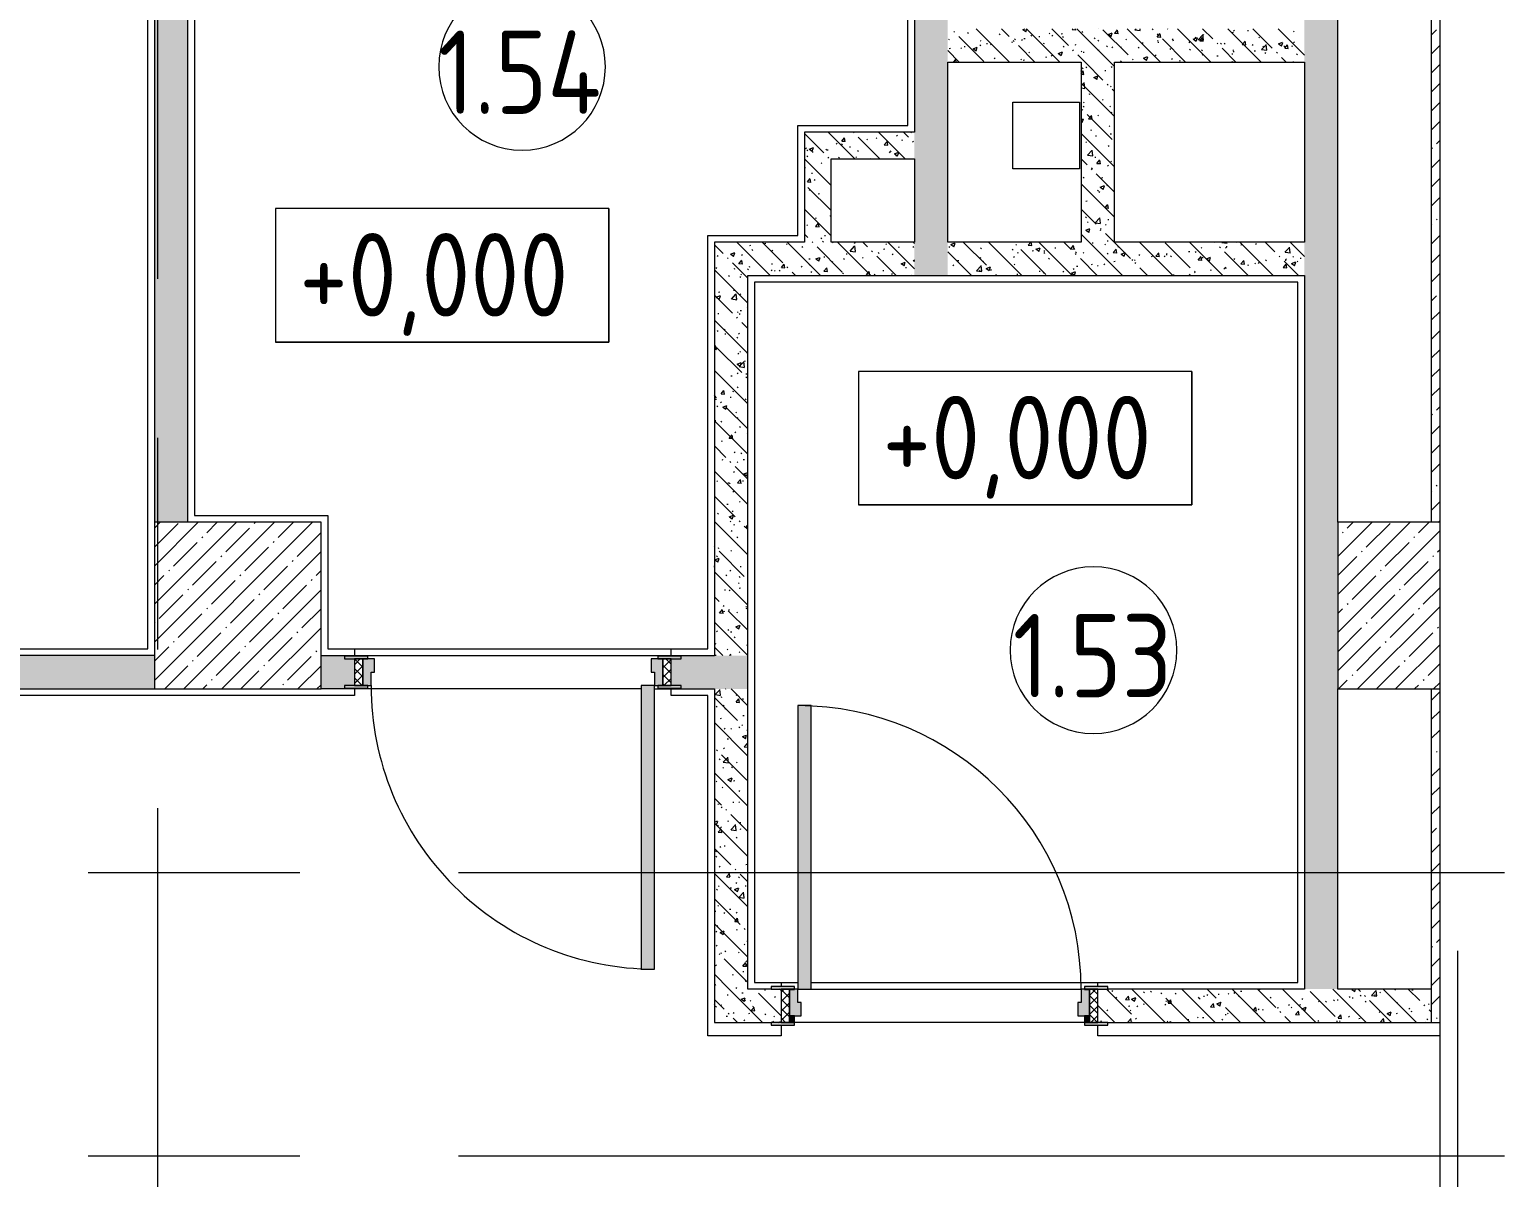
# Model space of a CAD drawing. Header units: millimetres. Extents: x 35787 to 244346, y -8553 to 29000.
# Drawn here: x 80275 to 84700, y 21235 to 24678 of the extents above; entities that cross this region are included whole.
import ezdxf

# ---------------------------------------------------------------- set-up
doc = ezdxf.new("R2010")
doc.units = ezdxf.units.MM
doc.linetypes.add('Осевая', pattern=[3175, 635, -476.25, 1587.5, -476.25])
for name, color, linetype, lineweight in [('A-AREA-IDEN', 7, 'Continuous', 9), ('A-DETL-GENF', 7, 'Continuous', 9), ('A-WALL-1', 7, 'Continuous', 13), ('G-ANNO-DIMS', 7, 'Continuous', 9), ('I-WALL', 7, 'Continuous', 9), ('S-COLS', 7, 'Continuous', 9), ('Оси', 7, 'Continuous', 9), ('Оси-2', 7, 'Осевая', 9)]:
    doc.layers.add(name, color=color, linetype=linetype, lineweight=lineweight)
for name, color, linetype, lineweight, true_color in [('A-DOOR-1', 7, 'Continuous', 9, 0xaaaaaa), ('A-DOOR-2', 7, 'Continuous', 9, 0xe2e2e2), ('A-DOOR-FRAM-1', 7, 'Continuous', 9, 0xe2e2e2), ('A-DOOR-FRAM-2', 7, 'Continuous', 9, 0xaaaaaa), ('A-FLOR-1', 7, 'Continuous', 9, 0xaaaaaa), ('I-WALL-1', 7, 'Continuous', 9, 0x787878)]:
    doc.layers.add(name, color=color, linetype=linetype, lineweight=lineweight, true_color=true_color)
doc.styles.add('GOST Common', font='GOST_Common.ttf', dxfattribs={"width": 0.9, "height": 250})
pattern_1 = [(135, (1826.41, 114.685), (-14.14214, -14.14214), []), (225, (1826.41, 114.685), (14.14214, -14.14214), [])]
pattern_2 = [(45, (-296.384, 114.685), (-14.1421, 14.1421), []), (135, (-296.384, 114.685), (-14.1421, -14.1421), [])]
pattern_3 = [(135, (0, 0), (-75.43415, -75.43415), [106.68, -17.78, 3.556, -17.78]), (135, (0, 75.39), (-75.43415, -75.43415), []), (50, (0, 0), (127.52922, -11.15758), [13.335, -146.685]), (355, (0, 0), (-24.66966, 133.74002), [10.668, -117.348]), (100.451, (10.63, -0.93), (102.85973, 122.58178), [11.333, -124.663]), (46.184, (0, 35.56), (189.75516, -29.43036), [20.002, -220.027]), (96.636, (15.81, 33.1), (166.1822, 173.1996), [17, -186.995]), (351.184, (0, 35.56), (166.18393, 173.19757), [16.002, -176.022]), (21, (17.78, 26.67), (106.13027, -71.58603), [13.335, -146.685]), (326, (17.78, 26.67), (43.26188, 128.93175), [10.668, -117.348]), (71.451, (26.62, 20.7), (149.39198, 57.34505), [11.333, -124.663]), (37.5, (0, 0), (2.162228, 59.188357), [3.353, -112.573, 3.353, -115.773, -117.793]), (37.5, (0, 0), (2.162228, 59.188357), [-235.052, 3.353, -114.44]), (7.5, (0, 0), (46.773857, 70.126152), [3.353, -64.567, 3.353, -109.906, -44.894]), (7.5, (0, 0), (46.773857, 70.126152), [-181.178, 3.353, -41.542]), (327.5, (-39.65, 0), (94.91367, -4.010093), [3.353, -41.097, 3.353, -135.331, -184.023]), (327.5, (-39.65, 0), (94.91367, -4.010093), [-183.134, 3.353, -180.67]), (317.5, (-57.43, 0), (103.69057, 17.79882), [3.353, -54.432, 3.353, -88.748, -130.683]), (317.5, (-57.43, 0), (103.69057, 17.79882), [-149.885, 3.353, -127.33])]
pattern_4 = [(45, (0, 0), (-57.02463, 57.02463), []), (45, (57.025, 0), (-57.02463, 57.02463), [100.806, -20.161, 3.353, -16.808])]

# ---------------------------------------------------------------- blocks, each defined once
blk = doc.blocks.new('BSC_Колонна _Прямоугольная - 500х500-23287078-План монтажа стен и перегородок 1 этажа  в осях 12-23')
at = {"layer": 'S-COLS'}
h = blk.add_hatch(dxfattribs=at)
h.set_pattern_fill('FP_19', color=256, style=0, pattern_type=2)
h.set_pattern_definition([(45, (-84450, -22950), (-57.02463, 57.02463), []), (45, (-84392.975, -22950), (-57.02463, 57.02463), [100.806, -20.161, 3.353, -16.808])])
h.paths.add_polyline_path([(-250, -250), (55.7, -250), (55.7, 250), (-250, 250)])
for p, q in [((55.7, 250), (-250, 250)), ((-250, 250), (-250, -250)), ((-250, -250), (55.7, -250))]:
    blk.add_line(p, q, dxfattribs=at)
blk = doc.blocks.new('110_Дверь_СКБ_1Ст_Внутренняя1 - Д-9_ ДОО_Дв_950x2100h_Цеха_ ПУИ_ Помещение персонала_ Моечные_ Тамбур-18976848-План монтажа стен и перегородок 1 этажа  в осях 12-23')
at = {"layer": 'A-DOOR-1'}
h = blk.add_hatch(dxfattribs=at)
h.set_pattern_fill('FP_23', color=256, style=0, pattern_type=2)
h.set_pattern_definition(pattern_1)
h.paths.add_polyline_path([(462.5, 40), (462.5, -40), (487.5, -40), (487.5, 40)])
at = {"layer": 'A-DOOR-2'}
h = blk.add_hatch(color=256, dxfattribs=at)
h.paths.add_polyline_path([(-492.5, 48), (-492.5, 40), (-422.5, 40), (-422.5, 48)])
h.paths.add_polyline_path([(447.5, 48), (447.5, 40), (517.5, 40), (517.5, 48)])
h = blk.add_hatch(color=256, dxfattribs=at)
h.paths.add_polyline_path([(-437.5, 40), (-437.5, -40), (-402.5, -40), (-402.5, 0), (-412.5, 0), (-412.5, 40)])
h.paths.add_polyline_path([(437.5, 40), (437.5, 0), (427.5, 0), (427.5, -40), (462.5, -40), (462.5, 40)])
h = blk.add_hatch(color=256, dxfattribs=at)
h.paths.add_polyline_path([(-437.5, -40), (-492.5, -40), (-492.5, -48), (-422.5, -48), (-422.5, -40)])
h.paths.add_polyline_path([(517.5, -40), (447.5, -40), (447.5, -48), (517.5, -48)])
at = {"layer": 'A-DOOR-FRAM-1'}
blk.add_hatch(color=256, dxfattribs=at).paths.add_polyline_path([(-412.5, 890), (-412.5, 40), (-372.5, 40), (-372.5, 890)])
at = {"layer": 'A-DOOR-FRAM-2'}
h = blk.add_hatch(dxfattribs=at)
h.set_pattern_fill('FP_24', color=256, style=0, pattern_type=2)
h.set_pattern_definition(pattern_2)
h.paths.add_polyline_path([(-462.5, 40), (-462.5, -40), (-437.5, -40), (-437.5, 40)])
at = {"layer": 'A-DOOR-1'}
for p, q in [((-412.5, 890), (-412.5, 40)), ((-372.5, 890), (-412.5, 890)), ((-372.5, 40), (-372.5, 890)), ((-422.5, 48), (-492.5, 48)), ((-492.5, 48), (-492.5, 40)), ((-422.5, 40), (-422.5, 48)), ((517.5, 48), (447.5, 48)), ((447.5, 48), (447.5, 40)), ((517.5, 40), (517.5, 48)), ((-492.5, 40), (-437.5, 40)), ((-437.5, 40), (-422.5, 40)), ((-412.5, 40), (-372.5, 40)), ((447.5, 40), (462.5, 40)), ((462.5, 40), (517.5, 40)), ((-492.5, -40), (-492.5, -48)), ((-437.5, -40), (-492.5, -40)), ((-422.5, -40), (-437.5, -40)), ((-422.5, -48), (-422.5, -40)), ((462.5, -40), (447.5, -40)), ((447.5, -40), (447.5, -48)), ((517.5, -40), (462.5, -40)), ((517.5, -48), (517.5, -40)), ((-492.5, -48), (-422.5, -48)), ((447.5, -48), (517.5, -48))]:
    blk.add_line(p, q, dxfattribs=at)
blk.add_arc((-412.5, 40), 850, 360, 90, dxfattribs=at)
at = {"layer": 'A-DOOR-FRAM-2'}
for p, q in [((-437.5, 40), (-462.5, 40)), ((-462.5, 40), (-462.5, -40)), ((-412.5, 40), (-437.5, 40)), ((-437.5, 40), (-437.5, -40)), ((-437.5, -40), (-437.5, 40)), ((-412.5, 0), (-412.5, 40)), ((-402.5, 0), (-412.5, 0)), ((-402.5, -40), (-402.5, 0)), ((437.5, 0), (427.5, 0)), ((427.5, 0), (427.5, -40)), ((437.5, 40), (437.5, 0)), ((462.5, 40), (437.5, 40)), ((462.5, -40), (462.5, 40)), ((487.5, 40), (462.5, 40)), ((462.5, 40), (462.5, -40)), ((487.5, -40), (487.5, 40)), ((-462.5, -40), (-437.5, -40)), ((-437.5, -40), (-402.5, -40)), ((427.5, -40), (462.5, -40)), ((462.5, -40), (487.5, -40))]:
    blk.add_line(p, q, dxfattribs=at)
blk = doc.blocks.new('110_Дверь_СКБ_1Ст_Внутренняя1 - Д-7_п__950x2100h_Туалет-32105350-План монтажа стен и перегородок 1 этажа  в осях 12-23')
at = {"layer": 'A-DOOR-1'}
h = blk.add_hatch(dxfattribs=at)
h.set_pattern_fill('FP_23', color=256, style=0, pattern_type=2)
h.set_pattern_definition(pattern_1)
h.paths.add_polyline_path([(487.5, -50), (487.5, 50), (462.5, 50), (462.5, -50)])
at = {"layer": 'A-DOOR-2'}
h = blk.add_hatch(color=256, dxfattribs=at)
h.paths.add_polyline_path([(462.5, -30), (462.5, 50), (437.5, 50), (437.5, 10), (427.5, 10), (427.5, -30)])
h.paths.add_polyline_path([(-402.5, -30), (-402.5, 10), (-412.5, 10), (-412.5, 50), (-437.5, 50), (-437.5, -30)])
at = {"layer": 'A-DOOR-FRAM-1'}
for points in [[(-372.5, 50), (-372.5, 900), (-412.5, 900), (-412.5, 50)], [(-422.5, 50), (-422.5, 58), (-492.5, 58), (-492.5, 50)], [(-422.5, 49), (-422.5, 50), (-437.5, 49)], [(517.5, 50), (517.5, 58), (447.5, 58), (447.5, 50)], [(462.5, 49), (462.5, 50), (447.5, 49)], [(-422.5, -50), (-422.5, -30), (-437.5, -30), (-437.5, -50)], [(462.5, -50), (462.5, -30), (447.5, -30), (447.5, -50)], [(-422.5, -58), (-422.5, -50), (-492.5, -50), (-492.5, -58)], [(517.5, -58), (517.5, -50), (447.5, -50), (447.5, -58)]]:
    blk.add_hatch(color=256, dxfattribs=at).paths.add_polyline_path(points)
at = {"layer": 'A-DOOR-FRAM-2'}
h = blk.add_hatch(dxfattribs=at)
h.set_pattern_fill('FP_24', color=256, style=0, pattern_type=2)
h.set_pattern_definition(pattern_2)
h.paths.add_polyline_path([(-437.5, -50), (-437.5, 50), (-462.5, 50), (-462.5, -50)])
at = {"layer": 'A-DOOR-1'}
for p, q in [((-412.5, 900), (-412.5, 50)), ((-372.5, 900), (-412.5, 900)), ((-372.5, 50), (-372.5, 900)), ((-412.5, 50), (-372.5, 50))]:
    blk.add_line(p, q, dxfattribs=at)
blk.add_arc((-412.5, 50), 850, 360, 90, dxfattribs=at)
at = {"layer": 'A-DOOR-FRAM-2'}
for p, q in [((-422.5, 58), (-492.5, 58)), ((-492.5, 58), (-492.5, 50)), ((-492.5, 50), (-422.5, 50)), ((-437.5, 50), (-462.5, 50)), ((-462.5, 50), (-462.5, -50)), ((-412.5, 50), (-437.5, 50)), ((-437.5, 50), (-437.5, -30)), ((-437.5, -50), (-437.5, 50)), ((-422.5, 50), (-437.5, 50)), ((-437.5, 50), (-437.5, 49)), ((-437.5, 49), (-422.5, 49)), ((-422.5, 50), (-422.5, 58)), ((-422.5, 49), (-422.5, 50)), ((-412.5, 10), (-412.5, 50)), ((437.5, 50), (437.5, 10)), ((462.5, 50), (437.5, 50)), ((517.5, 58), (447.5, 58)), ((447.5, 58), (447.5, 50)), ((462.5, 50), (447.5, 50)), ((447.5, 50), (447.5, 49)), ((447.5, 50), (517.5, 50)), ((447.5, 49), (462.5, 49)), ((462.5, -30), (462.5, 50)), ((487.5, 50), (462.5, 50)), ((462.5, 50), (462.5, -50)), ((462.5, 49), (462.5, 50)), ((487.5, -50), (487.5, 50)), ((517.5, 50), (517.5, 58)), ((-402.5, 10), (-412.5, 10)), ((-402.5, -30), (-402.5, 10)), ((437.5, 10), (427.5, 10)), ((427.5, 10), (427.5, -30)), ((-437.5, -30), (-402.5, -30)), ((-422.5, -30), (-437.5, -30)), ((-437.5, -30), (-437.5, -50)), ((-422.5, -50), (-422.5, -30)), ((427.5, -30), (462.5, -30)), ((462.5, -30), (447.5, -30)), ((447.5, -30), (447.5, -50)), ((462.5, -50), (462.5, -30)), ((-422.5, -50), (-492.5, -50)), ((-492.5, -50), (-492.5, -58)), ((-492.5, -58), (-422.5, -58)), ((-462.5, -50), (-437.5, -50)), ((-437.5, -50), (-422.5, -50)), ((-422.5, -58), (-422.5, -50)), ((447.5, -50), (462.5, -50)), ((517.5, -50), (447.5, -50)), ((447.5, -50), (447.5, -58)), ((447.5, -58), (517.5, -58)), ((462.5, -50), (487.5, -50)), ((517.5, -58), (517.5, -50))]:
    blk.add_line(p, q, dxfattribs=at)
blk = doc.blocks.new('BSC_Колонна _Прямоугольная - 500х500-V40-План монтажа стен и перегородок 1 этажа  в осях 12-23')
at = {"layer": 'S-COLS'}
h = blk.add_hatch(dxfattribs=at)
h.set_pattern_fill('FP_67', color=256, style=0, pattern_type=2)
h.set_pattern_definition([(45, (-80900, -22950), (-57.02463, 57.02463), []), (45, (-80842.975, -22950), (-57.02463, 57.02463), [100.806, -20.161, 3.353, -16.808])])
h.paths.add_polyline_path([(-250, -250), (250, -250), (250, 250), (-250, 250)])
for p, q in [((250, 250), (-250, 250)), ((-250, 250), (-250, -250)), ((250, -250), (250, 250)), ((-250, -250), (250, -250))]:
    blk.add_line(p, q, dxfattribs=at)
blk = doc.blocks.new('DET_L_Линия разрыва - М100-30654842-План монтажа стен и перегородок 1 этажа  в осях 12-23')
at = {"layer": 'A-DETL-GENF'}
blk.add_line((24079.7, 0), (12339.9, 0), dxfattribs=at)
blk = doc.blocks.new('Марка_Помещения - Номер-25198446-План монтажа стен и перегородок 1 этажа  в осях 12-23')
at = {"layer": 'A-AREA-IDEN'}
for start, end in [(360, 180), (180, 360)]:
    blk.add_arc((0, 0), 2.5, start, end, dxfattribs=at)
blk = doc.blocks.new('Высотные отметки - 10х4_h_-17668695-План монтажа стен и перегородок 1 этажа  в осях 12-23')
at = {"layer": 'G-ANNO-DIMS'}
for p, q in [((-5, 4), (-5, 0)), ((5, 4), (-5, 4)), ((5, 4), (-5, 4)), ((-5, 4), (-5, 0)), ((5, 4), (5, 0)), ((5, 0), (5, 4)), ((5, 0), (-5, 0)), ((-5, 0), (5, 0))]:
    blk.add_line(p, q, dxfattribs=at)

msp = doc.modelspace()

# ---------------------------------------------------------------- hatches: boundary and pattern name
at = {"layer": 'I-WALL'}
h = msp.add_hatch(dxfattribs=at)
h.set_pattern_fill('FP_1', color=256, style=0, pattern_type=2)
h.set_pattern_definition(pattern_4)
h.paths.add_polyline_path([(84480, 23200), (84505.7, 23200), (84505.7, 26600), (84480, 26600), (84480, 23466.4)])
h = msp.add_hatch(dxfattribs=at)
h.set_pattern_fill('FP_1', color=256, style=0, pattern_type=2)
h.set_pattern_definition(pattern_4)
h.paths.add_polyline_path([(84505.7, 21700), (84505.7, 22700), (84480, 22700), (84480, 21700)])
at = {"layer": 'I-WALL-1'}
h = msp.add_hatch(dxfattribs=at)
h.set_pattern_fill('FP_22', color=256, style=0, pattern_type=2)
h.set_pattern_definition(pattern_3)
h.paths.add_polyline_path([(83030, 23940), (83030, 25850), (82930, 25850), (82930, 23940)])
h.paths.add_polyline_path([(82930, 26800), (83030, 26800), (83030, 26880), (82930, 26880), (82930, 26830)])
h = msp.add_hatch(dxfattribs=at)
h.set_pattern_fill('FP_22', color=256, style=0, pattern_type=2)
h.set_pattern_definition(pattern_3)
h.paths.add_polyline_path([(84200, 21800), (84200, 26880), (84100, 26880), (84100, 21800)])
h = msp.add_hatch(dxfattribs=at)
h.set_pattern_fill('FP_22', color=256, style=0, pattern_type=2)
h.set_pattern_definition(pattern_3)
h.paths.add_polyline_path([(80750, 23200), (80750, 26600), (80650, 26600), (80650, 23200)])
h = msp.add_hatch(dxfattribs=at)
h.set_pattern_fill('FP_22', color=256, style=0, pattern_type=2)
h.set_pattern_definition(pattern_3)
h.paths.add_polyline_path([(83401, 24580), (84100, 24580), (84100, 24680), (83030, 24680), (83030, 24580)])
h = msp.add_hatch(dxfattribs=at)
h.set_pattern_fill('FP_22', color=256, style=0, pattern_type=2)
h.set_pattern_definition(pattern_3)
h.paths.add_polyline_path([(83430, 24040), (83530, 24040), (83530, 24580), (83430, 24580)])
h = msp.add_hatch(dxfattribs=at)
h.set_pattern_fill('FP_22', color=256, style=0, pattern_type=2)
h.set_pattern_definition(pattern_3)
h.paths.add_polyline_path([(82680, 24040), (82680, 24370), (82600, 24370), (82600, 24040)])
h = msp.add_hatch(dxfattribs=at)
h.set_pattern_fill('FP_22', color=256, style=0, pattern_type=2)
h.set_pattern_definition(pattern_3)
h.paths.add_polyline_path([(82680, 24290), (82930, 24290), (82930, 24370), (82680, 24370)])
h = msp.add_hatch(dxfattribs=at)
h.set_pattern_fill('FP_22', color=256, style=0, pattern_type=2)
h.set_pattern_definition(pattern_3)
h.paths.add_polyline_path([(82930, 23940), (82930, 24040), (82330, 24040), (82330, 23940), (82430, 23940)])
h = msp.add_hatch(dxfattribs=at)
h.set_pattern_fill('FP_22', color=256, style=0, pattern_type=2)
h.set_pattern_definition(pattern_3)
h.paths.add_polyline_path([(83401, 23940), (84100, 23940), (84100, 24040), (83030, 24040), (83030, 23940)])
h = msp.add_hatch(dxfattribs=at)
h.set_pattern_fill('FP_22', color=256, style=0, pattern_type=2)
h.set_pattern_definition(pattern_3)
h.paths.add_polyline_path([(82330, 22800), (82430, 22800), (82430, 23940), (82330, 23940), (82330, 23466.4)])
h = msp.add_hatch(dxfattribs=at)
h.set_pattern_fill('FP_22', color=256, style=0, pattern_type=2)
h.set_pattern_definition(pattern_3)
h.paths.add_polyline_path([(82230, 22700), (82430, 22700), (82430, 22800), (82200, 22800), (82200, 22798), (82230, 22798), (82230, 22790), (82200, 22790), (82200, 22710), (82230, 22710), (82230, 22702), (82200, 22702), (82200, 22700)])
h.paths.add_polyline_path([(74644.8, 22700), (74644.8, 22800), (74040, 22800), (74040, 22700), (74614.8, 22700)])
h.paths.add_polyline_path([(75774.8, 22700), (76750, 22700), (76750, 22800), (75744.8, 22800), (75744.8, 22700)])
h.paths.add_polyline_path([(81250, 22700), (81250, 22702), (81220, 22702), (81220, 22710), (81250, 22710), (81250, 22790), (81220, 22790), (81220, 22798), (81250, 22798), (81250, 22800), (81150, 22800), (81150, 22700), (81220, 22700)])
h.paths.add_polyline_path([(77250, 22700), (77350, 22700), (77350, 22800), (77250, 22800), (77250, 22709.1)])
h.paths.add_polyline_path([(80650, 22700), (80650, 22800), (78450, 22800), (78450, 22700), (79048, 22700)])
h.paths.add_polyline_path([(73540, 22700), (73540, 22800), (70810, 22800), (70810, 22700), (73244, 22700)])
h.paths.add_polyline_path([(70210, 22700), (70310, 22700), (70310, 22800), (70210, 22800)])
h.paths.add_polyline_path([(68891, 22700), (69110, 22700), (69110, 22800), (68310, 22800), (68310, 22700)])
h = msp.add_hatch(dxfattribs=at)
h.set_pattern_fill('FP_22', color=256, style=0, pattern_type=2)
h.set_pattern_definition(pattern_3)
h.paths.add_polyline_path([(82330, 21800), (82430, 21800), (82430, 22700), (82330, 22700), (82330, 22432.2)])
h = msp.add_hatch(dxfattribs=at)
h.set_pattern_fill('FP_22', color=256, style=0, pattern_type=2)
h.set_pattern_definition(pattern_3)
h.paths.add_polyline_path([(83510, 21700), (84480, 21700), (84480, 21800), (83480, 21800), (83480, 21700)])
h.paths.add_polyline_path([(82530, 21700), (82530, 21800), (82330, 21800), (82330, 21700), (82500, 21700)])

# ---------------------------------------------------------------- linework, layer by layer
at = {"layer": 'A-FLOR-1'}
for p, q in [((80630, 22820), (80630, 26860)), ((82910, 24390), (82910, 26710)), ((80770, 26525), (80770, 23220)), ((83225.1, 24459.9), (83425.1, 24459.9)), ((83225.1, 24259.9), (83225.1, 24459.9)), ((83425.1, 24459.9), (83425.1, 24259.9)), ((82580, 24060), (82580, 24390)), ((82580, 24390), (82910, 24390)), ((83425.1, 24259.9), (83225.1, 24259.9)), ((82310, 22820), (82310, 24060)), ((82310, 24060), (82580, 24060)), ((84080, 23920), (82450, 23920)), ((82450, 23920), (82450, 21820)), ((84080, 21820), (84080, 23920)), ((80770, 23220), (81170, 23220)), ((81170, 23220), (81170, 22820)), ((77440, 22820), (80630, 22820)), ((81170, 22820), (82310, 22820)), ((81250, 22820), (81250, 22800)), ((82200, 22800), (82200, 22820)), ((81250, 22700), (81250, 22680)), ((82200, 22680), (82200, 22700)), ((81250, 22680), (78450, 22680)), ((82310, 22680), (82200, 22680)), ((82310, 21660), (82310, 22680)), ((82450, 21820), (82580, 21820)), ((82530, 21820), (82530, 21808)), ((82620, 21820), (84080, 21820)), ((83480, 21808), (83480, 21820)), ((82530, 21692), (82530, 21660)), ((83480, 21660), (83480, 21692)), ((82530, 21660), (82310, 21660)), ((84505.7, 21660), (83480, 21660))]:
    msp.add_line(p, q, dxfattribs=at)
at = {"layer": 'A-WALL-1'}
msp.add_line((84480, 21800), (84480, 21700), dxfattribs=at)
at = {"layer": 'I-WALL'}
for p, q in [((84200, 23200), (84200, 27100)), ((80650, 26600), (80650, 23200)), ((84480, 26600), (84480, 23200)), ((80750, 23200), (80750, 26525)), ((82930, 25820), (82930, 24370)), ((83030, 24040), (83030, 24580)), ((83030, 24580), (83430, 24580)), ((83430, 24580), (83430, 24040)), ((83530, 24580), (84100, 24580)), ((83530, 24040), (83530, 24580)), ((84100, 24580), (84100, 24040)), ((82930, 24370), (82600, 24370)), ((82600, 24370), (82600, 24040)), ((82680, 24290), (82930, 24290)), ((82680, 24040), (82680, 24290)), ((82930, 24290), (82930, 24040)), ((82600, 24040), (82330, 24040)), ((82330, 24040), (82330, 22800)), ((82930, 24040), (82680, 24040)), ((83430, 24040), (83030, 24040)), ((84100, 24040), (83530, 24040)), ((82430, 23940), (84100, 23940)), ((82430, 22800), (82430, 23940)), ((84100, 23940), (84100, 21800)), ((80650, 22800), (78480, 22800)), ((81150, 22800), (82330, 22800)), ((81250, 22798), (81250, 22800)), ((82200, 22800), (82200, 22798)), ((82430, 21800), (82430, 22800)), ((78480, 22700), (80650, 22700)), ((82110, 22700), (81150, 22700)), ((81250, 22700), (81250, 22702)), ((82150, 22700), (82330, 22700)), ((82200, 22702), (82200, 22700)), ((82330, 22700), (82330, 21700)), ((84200, 21800), (84200, 22700)), ((84480, 22700), (84480, 21800)), ((82500, 21800), (82430, 21800)), ((82620, 21800), (83430, 21800)), ((84100, 21800), (83510, 21800)), ((84480, 21800), (84200, 21800)), ((82330, 21700), (82500, 21700)), ((83440, 21700), (82570, 21700)), ((83510, 21700), (84505.7, 21700))]:
    msp.add_line(p, q, dxfattribs=at)
at = {"layer": 'Оси'}
for p, q in [((82200, 22150), (84700, 22150)), ((84560, 19415.1), (84560, 21915.1)), ((82200, 21300), (84700, 21300))]:
    msp.add_line(p, q, dxfattribs=at)
at = {"layer": 'Оси-2'}
for p, q in [((80660, 593.7), (80660, 24890.1)), ((39176.2, 22150), (82200, 22150)), ((39176.2, 21300), (82200, 21300))]:
    msp.add_line(p, q, dxfattribs=at)

# ---------------------------------------------------------------- block references
at = {"layer": 'A-AREA-IDEN', "xscale": 99.99999999999993, "yscale": 99.99999999999993, "zscale": 99.99999999999993}
for p in [(81752.9, 24566.1), (83467, 22816.4)]:
    msp.add_blockref('Марка_Помещения - Номер-25198446-План монтажа стен и перегородок 1 этажа  в осях 12-23', p, dxfattribs=at)
at = {"layer": 'A-DETL-GENF', "rotation": 90.00000000000031}
msp.add_blockref('DET_L_Линия разрыва - М100-30654842-План монтажа стен и перегородок 1 этажа  в осях 12-23', (84505.7, 3301.1), dxfattribs=at)
at = {"layer": 'A-DOOR-1', "rotation": 180}
msp.add_blockref('110_Дверь_СКБ_1Ст_Внутренняя1 - Д-9_ ДОО_Дв_950x2100h_Цеха_ ПУИ_ Помещение персонала_ Моечные_ Тамбур-18976848-План монтажа стен и перегородок 1 этажа  в осях 12-23', (81737.5, 22750), dxfattribs=at)
at = {"layer": 'A-DOOR-1'}
msp.add_blockref('110_Дверь_СКБ_1Ст_Внутренняя1 - Д-7_п__950x2100h_Туалет-32105350-План монтажа стен и перегородок 1 этажа  в осях 12-23', (82992.5, 21750), dxfattribs=at)
at = {"layer": 'G-ANNO-DIMS', "xscale": 99.99999999999993, "yscale": 99.99999999999993, "zscale": 99.99999999999993}
for p in [(81513.3, 23740.5), (83262.6, 23252.3)]:
    msp.add_blockref('Высотные отметки - 10х4_h_-17668695-План монтажа стен и перегородок 1 этажа  в осях 12-23', p, dxfattribs=at)
at = {"layer": 'S-COLS'}
for name, p in [('BSC_Колонна _Прямоугольная - 500х500-V40-План монтажа стен и перегородок 1 этажа  в осях 12-23', (80900, 22950)), ('BSC_Колонна _Прямоугольная - 500х500-23287078-План монтажа стен и перегородок 1 этажа  в осях 12-23', (84450, 22950))]:
    msp.add_blockref(name, p, dxfattribs=at)

# ---------------------------------------------------------------- texts
at = {"layer": 'A-AREA-IDEN', "char_height": 250, "attachment_point": 1, "style": 'GOST Common'}
for s, insert, width in [('1.54', (81502, 24674.7), 627.721), ('1.53', (83225.1, 22924.9), 606.076)]:
    msp.add_mtext(s, dxfattribs=dict(at, insert=insert, width=width))
at = {"layer": 'G-ANNO-DIMS', "char_height": 250, "width": 1028.823, "attachment_point": 1, "line_spacing_factor": 1.022761, "style": 'GOST Common'}
for insert in [(81084.6, 24067.2), (82834, 23579)]:
    msp.add_mtext('+0,000', dxfattribs=dict(at, insert=insert))

doc.saveas('drawing.dxf')
